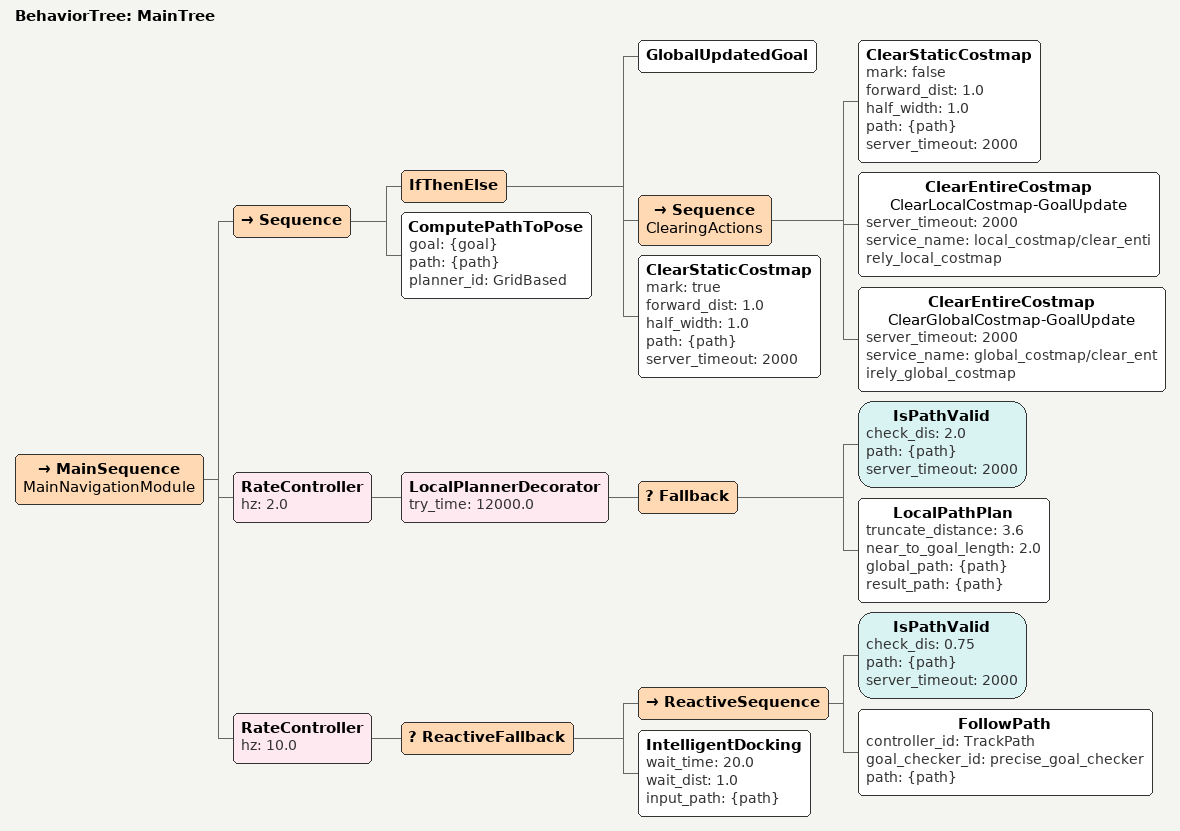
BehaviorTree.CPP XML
<root main_tree_to_execute="MainTree">
  <BehaviorTree ID="MainTree">
    <MainSequence name="MainNavigationModule">
      <Sequence>
	    <IfThenElse>
          <GlobalUpdatedGoal/>
          <Sequence name="ClearingActions">
            <ClearStaticCostmap mark="false" forward_dist="1.0" half_width="1.0" path="{path}" server_timeout="2000"/>
            <ClearEntireCostmap name="ClearLocalCostmap-GoalUpdate" server_timeout="2000" service_name="local_costmap/clear_entirely_local_costmap"/>
            <ClearEntireCostmap name="ClearGlobalCostmap-GoalUpdate" server_timeout="2000" service_name="global_costmap/clear_entirely_global_costmap"/>
          </Sequence>
          <ClearStaticCostmap mark="true" forward_dist="1.0" half_width="1.0" path="{path}" server_timeout="2000"/>
        </IfThenElse>
        <ComputePathToPose goal="{goal}" path="{path}" planner_id="GridBased"/>
      </Sequence>
      <RateController hz="2.0">
        <LocalPlannerDecorator try_time="12000.0">
	  <!--LocalPathPlan truncate_distance="3.6" near_to_goal_length="2.0" global_path="{path}" result_path="{path}"/-->
          <Fallback>
            <IsPathValid check_dis = "2.0" path="{path}" server_timeout="2000"/>
	    <LocalPathPlan truncate_distance="3.6" near_to_goal_length="2.0" global_path="{path}" result_path="{path}"/>
          </Fallback>
        </LocalPlannerDecorator>
      </RateController>
      <RateController hz="10.0">
        <ReactiveFallback>
	  <ReactiveSequence>
            <IsPathValid check_dis = "0.75" path="{path}" server_timeout="2000"/>
	    <FollowPath controller_id="TrackPath" goal_checker_id="precise_goal_checker" path="{path}"/>
          </ReactiveSequence>
          <IntelligentDocking wait_time="20.0" wait_dist="1.0" input_path="{path}"/>
        </ReactiveFallback>
      </RateController>
    </MainSequence>
  </BehaviorTree>
</root>
